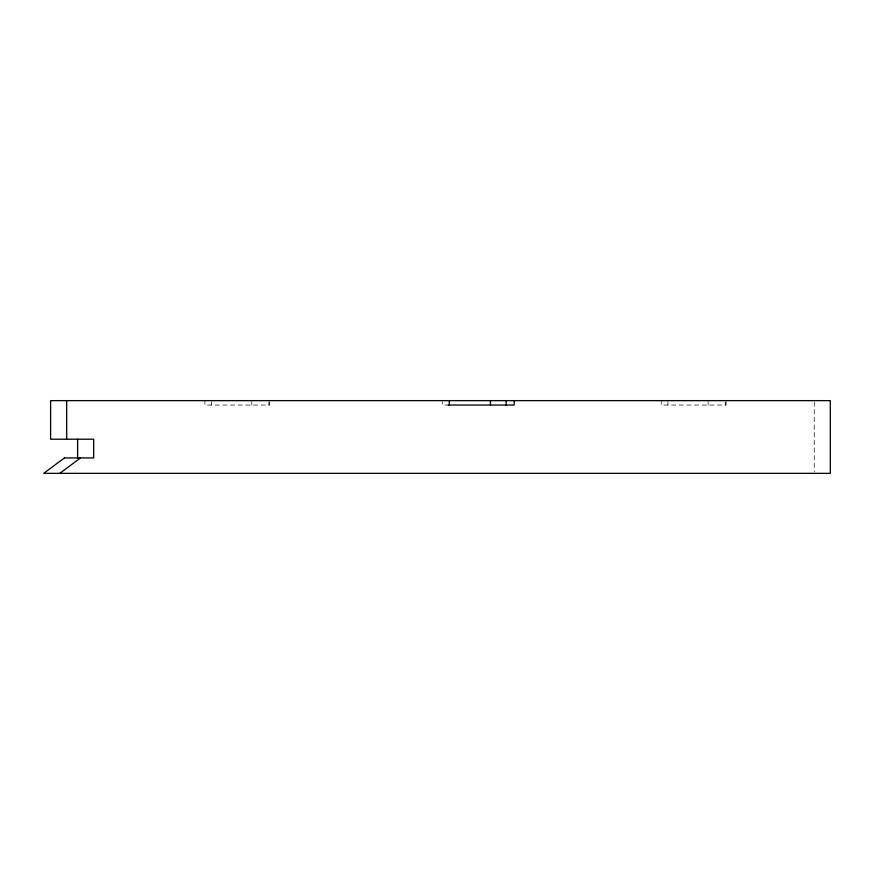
<?xml version="1.0" encoding="UTF-8"?>
<svg xmlns="http://www.w3.org/2000/svg" width="874" height="874" viewBox="0 0 874 874"><rect width="100%" height="100%" fill="white"/><g stroke="black" fill="none" stroke-linecap="round" stroke-linejoin="round"><path stroke-width="0.66" stroke-dasharray="4.37 3.28" d="M449.334 405.044L442.67 405.044L442.67 401.745M814.229 401.974L814.229 472.069M726.086 401.745L726.086 405.044L661.257 405.044L661.257 400.642M725.267 401.745L725.267 405.044M708.126 401.745L708.126 405.044M667.922 401.745L667.922 405.044M269.716 401.745L269.716 405.044L204.887 405.044L204.887 400.642M268.886 401.745L268.886 405.044M251.745 401.745L251.745 405.044M211.552 401.745L211.552 405.044"/><path stroke-width="1.31" d="M59.771 473.358L80.484 457.932M448.133 405.044L514.163 405.044L514.163 400.642M506.166 400.642L506.166 405.044M490.434 400.642L490.434 405.044M449.334 400.642L449.334 405.044M77.611 439.207L77.611 457.932M66.675 400.642L66.675 439.207M64.414 457.932L43.7 473.358L830.3 473.358L830.3 400.642L50.605 400.642L50.605 439.207L93.682 439.207L93.682 457.932L64.414 457.932"/></g></svg>
